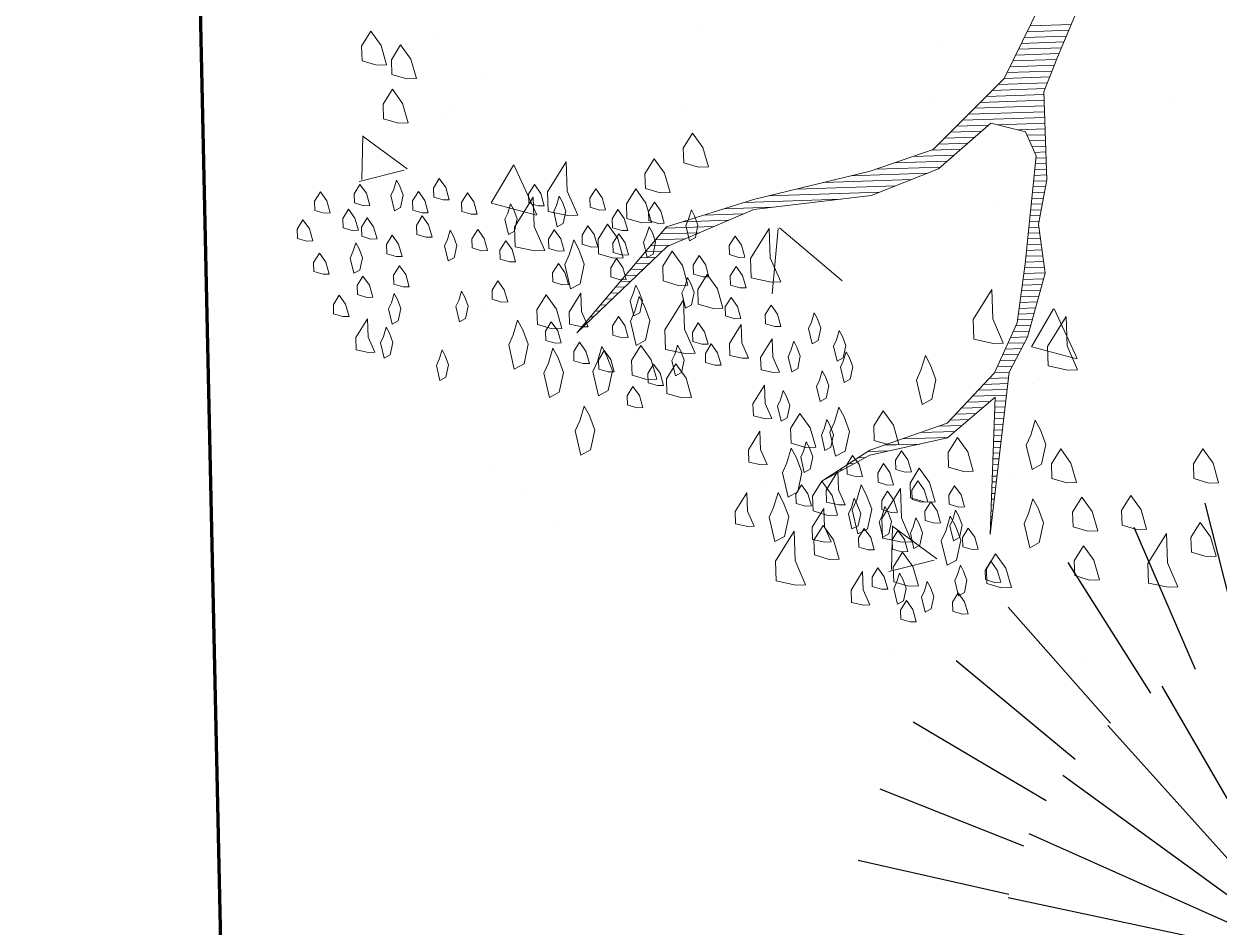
# Model space of a CAD drawing. Header units: millimetres. Extents: x 111 to 1506, y 14 to 566.
# Drawn here: x 221.747 to 223.192, y 186.603 to 187.695 of the extents above; entities that cross this region are included whole.
import ezdxf

# ---------------------------------------------------------------- set-up
doc = ezdxf.new("R2010")
doc.units = ezdxf.units.MM
doc.layers.add('ARBOLES', color=78, linetype='Continuous', lineweight=5)
doc.layers.add('G', color=254, linetype='Continuous', lineweight=5)
doc.layers.add('FURN', color=253, linetype='Continuous')

# ---------------------------------------------------------------- blocks, each defined once
blk = doc.blocks.new('*X16')
at = {"color": 0}
for p, q in [((17.5768, 16.14), (17.6489, 16.14)), ((17.5821, 16.15), (17.6535, 16.15)), ((17.5661, 16.12), (17.6396, 16.12)), ((17.5714, 16.13), (17.6443, 16.13)), ((17.5554, 16.1), (17.6304, 16.1)), ((17.5608, 16.11), (17.635, 16.11)), ((17.5448, 16.08), (17.6216, 16.08)), ((17.5501, 16.09), (17.6259, 16.09)), ((17.5234, 16.05), (17.6088, 16.05)), ((17.5341, 16.06), (17.6131, 16.06)), ((17.5394, 16.07), (17.6174, 16.07)), ((17.502, 16.03), (17.6021, 16.03)), ((17.5127, 16.04), (17.6045, 16.04)), ((17.4806, 16.01), (17.6021, 16.01)), ((17.4913, 16.02), (17.6021, 16.02)), ((17.4591, 15.99), (17.6021, 15.99)), ((17.4698, 16), (17.6021, 16)), ((17.4377, 15.97), (17.4922, 15.97)), ((17.4484, 15.98), (17.5044, 15.98)), ((17.5206, 15.98), (17.6021, 15.98)), ((17.5556, 15.97), (17.6021, 15.97)), ((17.4163, 15.95), (17.4677, 15.95)), ((17.427, 15.96), (17.4799, 15.96)), ((17.5707, 15.96), (17.6021, 15.96)), ((17.5747, 15.95), (17.6021, 15.95)), ((17.3711, 15.93), (17.4433, 15.93)), ((17.4036, 15.94), (17.4555, 15.94)), ((17.5787, 15.94), (17.6021, 15.94)), ((17.5827, 15.93), (17.6021, 15.93)), ((17.3061, 15.91), (17.4188, 15.91)), ((17.3386, 15.92), (17.431, 15.92)), ((17.5832, 15.91), (17.6021, 15.91)), ((17.5846, 15.92), (17.6021, 15.92)), ((17.2149, 15.89), (17.3677, 15.89)), ((17.2629, 15.9), (17.3957, 15.9)), ((17.5805, 15.89), (17.6021, 15.89)), ((17.5819, 15.9), (17.6021, 15.9)), ((17.1189, 15.87), (17.3117, 15.87)), ((17.1669, 15.88), (17.3397, 15.88)), ((17.5778, 15.87), (17.5996, 15.87)), ((17.5791, 15.88), (17.6018, 15.88)), ((17.0401, 15.85), (17.1235, 15.85)), ((17.0761, 15.86), (17.2435, 15.86)), ((17.575, 15.85), (17.5951, 15.85)), ((17.5764, 15.86), (17.5974, 15.86)), ((16.9681, 15.83), (17.0472, 15.83)), ((17.0041, 15.84), (17.0729, 15.84)), ((17.5723, 15.83), (17.5907, 15.83)), ((17.5737, 15.84), (17.5929, 15.84)), ((16.9281, 15.81), (16.9958, 15.81)), ((16.9371, 15.82), (17.0215, 15.82)), ((17.5696, 15.81), (17.5863, 15.81)), ((17.5709, 15.82), (17.5885, 15.82)), ((16.91, 15.79), (16.9444, 15.79)), ((16.919, 15.8), (16.9701, 15.8)), ((17.5669, 15.79), (17.5866, 15.79)), ((17.5682, 15.8), (17.5856, 15.8)), ((16.8829, 15.76), (16.9077, 15.76)), ((16.8919, 15.77), (16.9189, 15.77)), ((16.9009, 15.78), (16.9301, 15.78)), ((17.5628, 15.76), (17.5896, 15.76)), ((17.5641, 15.77), (17.5886, 15.77)), ((17.5655, 15.78), (17.5876, 15.78)), ((16.8648, 15.74), (16.8853, 15.74)), ((16.8738, 15.75), (16.8965, 15.75)), ((17.56, 15.74), (17.5916, 15.74)), ((17.5614, 15.75), (17.5906, 15.75)), ((16.8467, 15.72), (16.863, 15.72)), ((16.8557, 15.73), (16.8742, 15.73)), ((17.5568, 15.72), (17.5936, 15.72)), ((17.5585, 15.73), (17.5926, 15.73)), ((16.8286, 15.7), (16.8406, 15.7)), ((16.8376, 15.71), (16.8518, 15.71)), ((17.5535, 15.7), (17.5875, 15.7)), ((17.5551, 15.71), (17.5906, 15.71)), ((16.8105, 15.68), (16.8183, 15.68)), ((16.8195, 15.69), (16.8295, 15.69)), ((17.5501, 15.68), (17.5814, 15.68)), ((17.5518, 15.69), (17.5844, 15.69)), ((16.7924, 15.66), (16.7959, 15.66)), ((16.8014, 15.67), (16.8071, 15.67)), ((17.5468, 15.66), (17.5752, 15.66)), ((17.5485, 15.67), (17.5783, 15.67)), ((16.7833, 15.65), (16.7848, 15.65)), ((17.5435, 15.64), (17.5691, 15.64)), ((17.5451, 15.65), (17.5721, 15.65)), ((17.5352, 15.62), (17.5629, 15.62)), ((17.5402, 15.63), (17.566, 15.63)), ((17.5252, 15.6), (17.5543, 15.6)), ((17.5302, 15.61), (17.5598, 15.61)), ((17.5152, 15.58), (17.5429, 15.58)), ((17.5202, 15.59), (17.5486, 15.59)), ((17.5052, 15.56), (17.5315, 15.56)), ((17.5102, 15.57), (17.5372, 15.57)), ((17.4903, 15.54), (17.5241, 15.54)), ((17.5002, 15.55), (17.5257, 15.55)), ((17.4703, 15.52), (17.5211, 15.52)), ((17.4803, 15.53), (17.5226, 15.53)), ((17.4403, 15.49), (17.4786, 15.49)), ((17.4503, 15.5), (17.4911, 15.5)), ((17.4603, 15.51), (17.5196, 15.51)), ((17.4988, 15.49), (17.5165, 15.49)), ((17.4996, 15.5), (17.5181, 15.5)), ((17.4203, 15.47), (17.4536, 15.47)), ((17.4303, 15.48), (17.4661, 15.48)), ((17.4974, 15.47), (17.5135, 15.47)), ((17.4981, 15.48), (17.515, 15.48)), ((17.368, 15.45), (17.4286, 15.45)), ((17.4, 15.46), (17.4411, 15.46)), ((17.496, 15.45), (17.5105, 15.45)), ((17.4967, 15.46), (17.512, 15.46)), ((17.304, 15.43), (17.3661, 15.43)), ((17.336, 15.44), (17.4161, 15.44)), ((17.4946, 15.43), (17.5074, 15.43)), ((17.4953, 15.44), (17.509, 15.44)), ((17.2587, 15.41), (17.2717, 15.41)), ((17.2754, 15.42), (17.3128, 15.42)), ((17.4931, 15.41), (17.5044, 15.41)), ((17.4938, 15.42), (17.5059, 15.42)), ((17.2254, 15.39), (17.2317, 15.39)), ((17.242, 15.4), (17.2517, 15.4)), ((17.4917, 15.39), (17.5014, 15.39)), ((17.4924, 15.4), (17.5029, 15.4)), ((17.2087, 15.38), (17.2117, 15.38)), ((17.4903, 15.37), (17.4984, 15.37)), ((17.491, 15.38), (17.4999, 15.38)), ((17.4888, 15.35), (17.4953, 15.35)), ((17.4896, 15.36), (17.4968, 15.36)), ((17.4874, 15.33), (17.4923, 15.33)), ((17.4881, 15.34), (17.4938, 15.34)), ((17.486, 15.31), (17.4893, 15.31)), ((17.4867, 15.32), (17.4908, 15.32)), ((17.4846, 15.29), (17.4862, 15.29)), ((17.4853, 15.3), (17.4877, 15.3)), ((17.4831, 15.27), (17.4832, 15.27)), ((17.4838, 15.28), (17.4847, 15.28))]:
    blk.add_line(p, q, dxfattribs=at)
blk = doc.blocks.new('E1E')
at = {"layer": 'ARBOLES', "ltscale": 0.2}
for p, q in [((96.0598, 59.5667), (96.0598, 59.5667)), ((95.5359, 59.5519), (95.5359, 59.5519)), ((96.122, 59.5391), (96.122, 59.5391)), ((96.1796, 59.5223), (96.1796, 59.5223)), ((95.6009, 59.4784), (95.6009, 59.4784)), ((95.2708, 59.4541), (95.2708, 59.4541)), ((95.5845, 59.4467), (95.5298, 59.4067)), ((95.6045, 59.3832), (95.5819, 59.4428)), ((95.6038, 59.3838), (95.5266, 59.4035)), ((95.7699, 59.3841), (95.7699, 59.3841)), ((95.7975, 59.3971), (95.7975, 59.3971)), ((96.2691, 59.314), (96.2691, 59.314)), ((95.473, 59.2552), (95.473, 59.2552)), ((95.4361, 59.2211), (95.4361, 59.2211)), ((95.857, 59.2206), (95.857, 59.2206)), ((96.5118, 59.2106), (96.4571, 59.1706)), ((96.5318, 59.147), (96.5092, 59.2067)), ((96.3122, 59.1036), (96.2542, 59.1583)), ((96.3217, 59.1674), (96.2544, 59.159)), ((96.3128, 59.1041), (96.322, 59.1672)), ((96.5311, 59.1477), (96.4538, 59.1674)), ((95.9214, 59.0448), (95.8936, 59.1364)), ((95.4933, 59.1143), (95.4933, 59.1143)), ((95.92, 59.0432), (95.8063, 59.0804)), ((96.4334, 59.0761), (96.4334, 59.0761)), ((95.5054, 59.0022), (95.4473, 59.0568)), ((95.5148, 59.066), (95.4476, 59.0575)), ((95.506, 59.0027), (95.5152, 59.0658)), ((96.4248, 59.0542), (96.4248, 59.0542)), ((95.9008, 59.0394), (95.9008, 59.0394)), ((95.9924, 59.0443), (95.9924, 59.0443)), ((96.4042, 59.0005), (96.4042, 59.0005)), ((96.4916, 58.9742), (96.4916, 58.9742)), ((95.8256, 58.9566), (95.8256, 58.9566)), ((96.1089, 58.9342), (96.1089, 58.9342)), ((95.6403, 58.8897), (95.6403, 58.8897)), ((96.1395, 58.8197), (96.1395, 58.8197)), ((95.7844, 58.7923), (95.7844, 58.7923)), ((95.801, 58.7086), (95.801, 58.7086)), ((95.4599, 58.6504), (95.4599, 58.6504))]:
    blk.add_line(p, q, dxfattribs=at)
for points in [[(95.7024, 59.5158), (95.7313, 59.5209), (95.7429, 59.4949), (95.7343, 59.4442), (95.7169, 59.4833), (95.6894, 59.51)], [(95.5281, 59.503), (95.5421, 59.5044), (95.5475, 59.4922), (95.5448, 59.4764), (95.5313, 59.485), (95.52, 59.4994)], [(95.5999, 59.5058), (95.618, 59.509), (95.6252, 59.4927), (95.6198, 59.4611), (95.609, 59.4855), (95.5918, 59.5022)], [(95.5679, 59.4574), (95.5683, 59.4674), (95.5552, 59.4859), (95.5489, 59.4782), (95.5521, 59.4601), (95.5615, 59.4497), (95.5692, 59.4434)], [(95.5259, 59.4533), (95.5263, 59.4633), (95.5132, 59.4818), (95.5069, 59.4741), (95.51, 59.456), (95.5195, 59.4456), (95.5272, 59.4393)], [(95.5846, 59.4746), (95.5986, 59.476), (95.604, 59.4638), (95.6013, 59.448), (95.5877, 59.4565), (95.5764, 59.471)], [(95.7748, 59.4233), (95.7755, 59.4392), (95.7545, 59.4688), (95.7444, 59.4565), (95.7495, 59.4276), (95.7647, 59.411), (95.7769, 59.4009)], [(95.4626, 59.4641), (95.4766, 59.4655), (95.482, 59.4533), (95.4793, 59.4375), (95.4658, 59.4461), (95.4545, 59.4605)], [(95.5499, 59.4557), (95.5723, 59.4579), (95.581, 59.4384), (95.5767, 59.413), (95.555, 59.4268), (95.5369, 59.4499)], [(95.6714, 59.463), (95.6938, 59.4652), (95.7025, 59.4457), (95.6981, 59.4204), (95.6764, 59.4341), (95.6584, 59.4572)], [(95.7992, 59.463), (95.8172, 59.4662), (95.8245, 59.4499), (95.8191, 59.4183), (95.8082, 59.4427), (95.791, 59.4594)], [(96.0834, 59.4127), (96.0842, 59.4286), (96.0632, 59.4582), (96.0531, 59.4459), (96.0581, 59.417), (96.0733, 59.4004), (96.0856, 59.3903)], [(95.4902, 59.4131), (95.4906, 59.423), (95.4775, 59.4416), (95.4712, 59.4339), (95.4744, 59.4158), (95.4839, 59.4054), (95.4916, 59.3991)], [(95.6867, 59.4421), (95.7048, 59.4453), (95.712, 59.4291), (95.7066, 59.3974), (95.6957, 59.4218), (95.6786, 59.4385)], [(96.3065, 59.4064), (96.307, 59.4164), (96.2939, 59.4349), (96.2876, 59.4272), (96.2907, 59.4091), (96.3002, 59.3988), (96.3079, 59.3924)], [(96.3942, 59.4065), (96.3946, 59.4164), (96.3815, 59.435), (96.3752, 59.4273), (96.3784, 59.4092), (96.3879, 59.3988), (96.3956, 59.3925)], [(96.4055, 59.4359), (96.4235, 59.439), (96.4308, 59.4228), (96.4254, 59.3912), (96.4145, 59.4155), (96.3973, 59.4323)], [(95.6244, 59.429), (95.6384, 59.4304), (95.6438, 59.4182), (95.6411, 59.4024), (95.6275, 59.4109), (95.6162, 59.4254)], [(95.4235, 59.4072), (95.4459, 59.4093), (95.4545, 59.3898), (95.4502, 59.3645), (95.4285, 59.3782), (95.4104, 59.4014)], [(95.436, 59.4036), (95.45, 59.4049), (95.4554, 59.3927), (95.4527, 59.3769), (95.4392, 59.3855), (95.4279, 59.4)], [(95.5297, 59.361), (95.5305, 59.3769), (95.5095, 59.4065), (95.4994, 59.3942), (95.5044, 59.3653), (95.5196, 59.3487), (95.5319, 59.3386)], [(95.5761, 59.3734), (95.5765, 59.3833), (95.5634, 59.4019), (95.5571, 59.3942), (95.5602, 59.3761), (95.5697, 59.3657), (95.5774, 59.3594)], [(95.5825, 59.4), (95.6114, 59.4051), (95.623, 59.3791), (95.6143, 59.3285), (95.597, 59.3675), (95.5695, 59.3942)], [(95.5778, 59.4132), (95.5918, 59.4145), (95.5973, 59.4023), (95.5946, 59.3865), (95.581, 59.3951), (95.5697, 59.4095)], [(95.6239, 59.3752), (95.6244, 59.3852), (95.6113, 59.4037), (95.605, 59.396), (95.6081, 59.3779), (95.6176, 59.3676), (95.6253, 59.3612)], [(95.6671, 59.3676), (95.6678, 59.3835), (95.6468, 59.4131), (95.6367, 59.4008), (95.6418, 59.3719), (95.657, 59.3553), (95.6693, 59.3452)], [(95.67, 59.3811), (95.6705, 59.3911), (95.6574, 59.4096), (95.651, 59.4019), (95.6542, 59.3838), (95.6637, 59.3735), (95.6714, 59.3671)], [(95.6974, 59.4045), (95.7198, 59.4066), (95.7285, 59.3871), (95.7242, 59.3618), (95.7025, 59.3755), (95.6844, 59.3987)], [(95.7328, 59.4042), (95.7468, 59.4056), (95.7522, 59.3934), (95.7495, 59.3776), (95.736, 59.3862), (95.7247, 59.4006)], [(95.7813, 59.3561), (95.782, 59.372), (95.761, 59.4016), (95.7509, 59.3893), (95.756, 59.3604), (95.7712, 59.3438), (95.7835, 59.3337)], [(96.4597, 59.4016), (96.4737, 59.4029), (96.4791, 59.3907), (96.4764, 59.3749), (96.4629, 59.3835), (96.4516, 59.398)], [(95.6881, 59.3843), (95.7062, 59.3875), (95.7134, 59.3712), (95.708, 59.3396), (95.6971, 59.364), (95.68, 59.3807)], [(96.1572, 59.352), (96.1579, 59.3679), (96.1369, 59.3975), (96.1268, 59.3852), (96.1319, 59.3563), (96.1471, 59.3397), (96.1594, 59.3296)], [(96.4019, 59.3564), (96.4024, 59.3663), (96.3892, 59.3848), (96.3829, 59.3771), (96.3861, 59.3591), (96.3956, 59.3487), (96.4033, 59.3424)], [(95.4844, 59.3715), (95.4984, 59.3729), (95.5038, 59.3607), (95.5011, 59.3449), (95.4875, 59.3535), (95.4762, 59.3679)], [(95.5268, 59.3417), (95.5273, 59.3517), (95.5142, 59.3702), (95.5079, 59.3625), (95.511, 59.3444), (95.5205, 59.3341), (95.5282, 59.3277)], [(95.6136, 59.3657), (95.6276, 59.3671), (95.633, 59.3549), (95.6303, 59.3391), (95.6167, 59.3477), (95.6054, 59.3621)], [(95.815, 59.3727), (95.8331, 59.3758), (95.8404, 59.3596), (95.835, 59.328), (95.8241, 59.3523), (95.8069, 59.369)], [(96.0138, 59.3638), (96.0278, 59.3651), (96.0333, 59.3529), (96.0306, 59.3371), (96.017, 59.3457), (96.0057, 59.3601)], [(96.0922, 59.323), (96.0929, 59.3389), (96.0719, 59.3686), (96.0618, 59.3563), (96.0669, 59.3274), (96.0821, 59.3107), (96.0944, 59.3006)], [(96.2201, 59.3333), (96.2208, 59.3492), (96.1999, 59.3788), (96.1897, 59.3665), (96.1948, 59.3376), (96.21, 59.321), (96.2223, 59.3108)], [(96.438, 59.3627), (96.452, 59.3641), (96.4575, 59.3519), (96.4548, 59.3361), (96.4412, 59.3446), (96.4299, 59.3591)], [(95.3093, 59.3485), (95.3317, 59.3507), (95.3404, 59.3312), (95.3361, 59.3059), (95.3144, 59.3196), (95.2963, 59.3427)], [(95.5494, 59.3567), (95.5634, 59.358), (95.5689, 59.3458), (95.5662, 59.33), (95.5526, 59.3386), (95.5413, 59.353)], [(95.7654, 59.3311), (95.7658, 59.341), (95.7527, 59.3595), (95.7464, 59.3518), (95.7496, 59.3338), (95.7591, 59.3234), (95.7667, 59.3171)], [(96.5094, 59.3555), (96.5234, 59.3569), (96.5289, 59.3447), (96.5262, 59.3289), (96.5126, 59.3375), (96.5013, 59.3519)], [(95.4279, 59.2922), (95.4286, 59.3081), (95.4076, 59.3377), (95.3975, 59.3255), (95.4026, 59.2965), (95.4178, 59.2799), (95.4301, 59.2698)], [(95.5731, 59.3335), (95.5955, 59.3357), (95.6042, 59.3162), (95.5999, 59.2909), (95.5782, 59.3046), (95.5601, 59.3277)], [(95.5783, 59.3355), (95.5923, 59.3368), (95.5978, 59.3246), (95.5951, 59.3088), (95.5815, 59.3174), (95.5702, 59.3318)], [(95.6339, 59.331), (95.6479, 59.3323), (95.6534, 59.3201), (95.6507, 59.3043), (95.6371, 59.3129), (95.6258, 59.3274)], [(95.68, 59.3369), (95.694, 59.3382), (95.6994, 59.3261), (95.6967, 59.3102), (95.6832, 59.3188), (95.6719, 59.3333)], [(96.0721, 59.3313), (96.0861, 59.3326), (96.0916, 59.3205), (96.0889, 59.3046), (96.0753, 59.3132), (96.064, 59.3277)], [(96.1101, 59.3336), (96.1241, 59.3349), (96.1295, 59.3227), (96.1268, 59.3069), (96.1133, 59.3155), (96.1019, 59.3299)], [(96.3125, 59.3165), (96.3129, 59.3265), (96.2998, 59.345), (96.2935, 59.3373), (96.2967, 59.3192), (96.3062, 59.3089), (96.3138, 59.3025)], [(96.3947, 59.3288), (96.4087, 59.3302), (96.4141, 59.318), (96.4114, 59.3022), (96.3979, 59.3107), (96.3866, 59.3252)], [(96.4815, 59.309), (96.4819, 59.3189), (96.4688, 59.3374), (96.4625, 59.3297), (96.4656, 59.3117), (96.4751, 59.3013), (96.4828, 59.295)], [(95.1994, 59.3152), (95.2283, 59.3203), (95.2399, 59.2943), (95.2313, 59.2436), (95.2139, 59.2827), (95.1864, 59.3094)], [(95.5259, 59.3219), (95.54, 59.3232), (95.5454, 59.311), (95.5427, 59.2952), (95.5291, 59.3038), (95.5178, 59.3182)], [(95.7394, 59.2751), (95.7402, 59.291), (95.7192, 59.3206), (95.7091, 59.3083), (95.7141, 59.2794), (95.7293, 59.2628), (95.7416, 59.2527)], [(95.7496, 59.2899), (95.75, 59.2999), (95.7369, 59.3184), (95.7306, 59.3107), (95.7338, 59.2926), (95.7433, 59.2823), (95.751, 59.2759)], [(95.764, 59.325), (95.7864, 59.3272), (95.7951, 59.3077), (95.7908, 59.2824), (95.7691, 59.2961), (95.751, 59.3192)], [(95.9584, 59.3258), (95.9809, 59.328), (95.9895, 59.3085), (95.9852, 59.2832), (95.9635, 59.2969), (95.9454, 59.3201)], [(95.998, 59.3226), (96.0121, 59.324), (96.0175, 59.3118), (96.0148, 59.296), (96.0012, 59.3046), (95.9899, 59.319)], [(96.0156, 59.3201), (96.038, 59.3223), (96.0467, 59.3028), (96.0423, 59.2775), (96.0206, 59.2912), (96.0025, 59.3143)], [(96.1593, 59.3214), (96.1733, 59.3228), (96.1788, 59.3106), (96.1761, 59.2948), (96.1625, 59.3033), (96.1512, 59.3178)], [(96.5497, 59.3199), (96.5637, 59.3212), (96.5691, 59.309), (96.5664, 59.2932), (96.5528, 59.3018), (96.5415, 59.3162)], [(95.6168, 59.3039), (95.6308, 59.3052), (95.6362, 59.293), (95.6335, 59.2772), (95.6199, 59.2858), (95.6086, 59.3002)], [(95.8246, 59.2746), (95.825, 59.2846), (95.8119, 59.3031), (95.8056, 59.2954), (95.8088, 59.2773), (95.8183, 59.267), (95.826, 59.2606)], [(95.8341, 59.3081), (95.8521, 59.3112), (95.8594, 59.295), (95.854, 59.2634), (95.8431, 59.2878), (95.8259, 59.3045)], [(95.9918, 59.2711), (95.9922, 59.2811), (95.9791, 59.2996), (95.9728, 59.2919), (95.9759, 59.2738), (95.9854, 59.2635), (95.9931, 59.2571)], [(96.171, 59.3036), (96.1934, 59.3058), (96.2021, 59.2863), (96.1978, 59.261), (96.1761, 59.2747), (96.158, 59.2978)], [(96.2538, 59.2953), (96.2678, 59.2966), (96.2732, 59.2844), (96.2705, 59.2686), (96.2569, 59.2772), (96.2456, 59.2916)], [(95.3382, 59.2835), (95.3606, 59.2857), (95.3693, 59.2662), (95.365, 59.2409), (95.3433, 59.2546), (95.3252, 59.2777)], [(95.6534, 59.2758), (95.6758, 59.2779), (95.6845, 59.2584), (95.6802, 59.2331), (95.6585, 59.2468), (95.6404, 59.27)], [(96.0691, 59.2348), (96.0698, 59.2507), (96.0488, 59.2804), (96.0387, 59.2681), (96.0438, 59.2392), (96.059, 59.2225), (96.0713, 59.2124)], [(96.0717, 59.2775), (96.0857, 59.2789), (96.0912, 59.2667), (96.0885, 59.2509), (96.0749, 59.2594), (96.0636, 59.2739)], [(96.1318, 59.2848), (96.1499, 59.288), (96.1571, 59.2717), (96.1517, 59.2401), (96.1408, 59.2645), (96.1237, 59.2812)], [(96.4209, 59.2918), (96.4349, 59.2931), (96.4404, 59.2809), (96.4377, 59.2651), (96.4241, 59.2737), (96.4128, 59.2881)], [(96.4643, 59.2819), (96.4783, 59.2832), (96.4837, 59.271), (96.481, 59.2552), (96.4675, 59.2638), (96.4562, 59.2782)], [(96.4941, 59.2805), (96.5081, 59.2819), (96.5136, 59.2697), (96.5109, 59.2539), (96.4973, 59.2625), (96.486, 59.2769)], [(95.5385, 59.2713), (95.5609, 59.2735), (95.5696, 59.254), (95.5653, 59.2287), (95.5436, 59.2424), (95.5255, 59.2655)], [(95.9317, 59.2639), (95.9457, 59.2652), (95.9511, 59.253), (95.9484, 59.2372), (95.9349, 59.2458), (95.9236, 59.2602)], [(95.978, 59.2644), (96.0069, 59.2695), (96.0185, 59.2435), (96.0099, 59.1929), (95.9925, 59.2319), (95.965, 59.2586)], [(96.3609, 59.2407), (96.3613, 59.2506), (96.3482, 59.2691), (96.3419, 59.2614), (96.3451, 59.2434), (96.3546, 59.233), (96.3622, 59.2267)], [(96.5416, 59.2724), (96.5556, 59.2738), (96.561, 59.2616), (96.5583, 59.2458), (96.5447, 59.2544), (96.5334, 59.2688)], [(95.1648, 59.253), (95.1872, 59.2552), (95.1959, 59.2357), (95.1915, 59.2104), (95.1698, 59.2241), (95.1518, 59.2472)], [(95.2732, 59.2545), (95.2956, 59.2567), (95.3043, 59.2372), (95.3, 59.2119), (95.2783, 59.2256), (95.2602, 59.2487)], [(95.7826, 59.2267), (95.7831, 59.2367), (95.77, 59.2552), (95.7636, 59.2475), (95.7668, 59.2294), (95.7763, 59.219), (95.784, 59.2127)], [(95.849, 59.2417), (95.8671, 59.2448), (95.8743, 59.2286), (95.8689, 59.197), (95.8581, 59.2213), (95.8409, 59.2381)], [(95.8987, 59.2394), (95.9168, 59.2426), (95.924, 59.2264), (95.9186, 59.1947), (95.9078, 59.2191), (95.8906, 59.2358)], [(95.9606, 59.2427), (95.9746, 59.244), (95.98, 59.2318), (95.9773, 59.216), (95.9638, 59.2246), (95.9525, 59.239)], [(96.3911, 59.2493), (96.4051, 59.2506), (96.4106, 59.2385), (96.4079, 59.2226), (96.3943, 59.2312), (96.383, 59.2457)], [(95.3932, 59.23), (95.4156, 59.2322), (95.4243, 59.2127), (95.42, 59.1874), (95.3983, 59.2011), (95.3802, 59.2242)], [(95.4677, 59.1853), (95.4684, 59.2012), (95.4474, 59.2308), (95.4373, 59.2185), (95.4424, 59.1896), (95.4576, 59.173), (95.4699, 59.1629)], [(95.8373, 59.2024), (95.8377, 59.2123), (95.8246, 59.2308), (95.8183, 59.2231), (95.8215, 59.2051), (95.831, 59.1947), (95.8387, 59.1884)], [(96.0808, 59.2134), (96.0812, 59.2233), (96.0681, 59.2418), (96.0618, 59.2341), (96.065, 59.2161), (96.0745, 59.2057), (96.0822, 59.1994)], [(96.1884, 59.1944), (96.1891, 59.2103), (96.1681, 59.24), (96.158, 59.2277), (96.1631, 59.1988), (96.1783, 59.1821), (96.1906, 59.172)], [(96.1815, 59.2387), (96.1955, 59.2401), (96.201, 59.2279), (96.1983, 59.2121), (96.1847, 59.2207), (96.1734, 59.2351)], [(96.2651, 59.237), (96.2791, 59.2384), (96.2845, 59.2262), (96.2818, 59.2104), (96.2683, 59.2189), (96.257, 59.2334)], [(96.3089, 59.237), (96.3229, 59.2384), (96.3284, 59.2262), (96.3257, 59.2104), (96.3121, 59.219), (96.3008, 59.2334)], [(96.4607, 59.2023), (96.4612, 59.2123), (96.4481, 59.2308), (96.4418, 59.2231), (96.4449, 59.205), (96.4544, 59.1947), (96.4621, 59.1883)], [(96.4923, 59.2408), (96.5063, 59.2421), (96.5118, 59.2299), (96.5091, 59.2141), (96.4955, 59.2227), (96.4842, 59.2371)], [(95.761, 59.1879), (95.7614, 59.1978), (95.7483, 59.2163), (95.742, 59.2086), (95.7452, 59.1906), (95.7546, 59.1802), (95.7623, 59.1738)], [(96.2368, 59.2082), (96.2658, 59.2133), (96.2773, 59.1873), (96.2687, 59.1367), (96.2513, 59.1757), (96.2238, 59.2024)], [(96.4097, 59.2186), (96.4237, 59.2199), (96.4291, 59.2077), (96.4264, 59.1919), (96.4129, 59.2005), (96.4016, 59.215)], [(95.6513, 59.1579), (95.652, 59.1738), (95.6311, 59.2034), (95.621, 59.1911), (95.626, 59.1622), (95.6412, 59.1456), (95.6535, 59.1355)], [(95.7818, 59.163), (95.7822, 59.173), (95.7691, 59.1915), (95.7628, 59.1838), (95.766, 59.1657), (95.7754, 59.1553), (95.7831, 59.149)], [(95.9304, 59.1902), (95.9444, 59.1916), (95.9498, 59.1794), (95.9471, 59.1636), (95.9336, 59.1722), (95.9222, 59.1866)], [(95.965, 59.1885), (95.9875, 59.1907), (95.9961, 59.1712), (95.9918, 59.1459), (95.9701, 59.1596), (95.952, 59.1827)], [(96.0153, 59.1745), (96.0158, 59.1844), (96.0027, 59.2029), (95.9963, 59.1952), (95.9995, 59.1772), (96.009, 59.1668), (96.0167, 59.1605)], [(96.1061, 59.2003), (96.1201, 59.2017), (96.1255, 59.1895), (96.1228, 59.1736), (96.1093, 59.1822), (96.098, 59.1967)], [(96.2055, 59.1958), (96.2195, 59.1972), (96.2249, 59.185), (96.2222, 59.1692), (96.2087, 59.1778), (96.1974, 59.1922)], [(96.2941, 59.172), (96.2945, 59.1819), (96.2814, 59.2004), (96.2751, 59.1927), (96.2783, 59.1747), (96.2877, 59.1643), (96.2954, 59.158)], [(96.3428, 59.1937), (96.3568, 59.195), (96.3623, 59.1828), (96.3596, 59.167), (96.346, 59.1756), (96.3347, 59.1901)], [(96.3885, 59.1896), (96.4025, 59.191), (96.4079, 59.1788), (96.4052, 59.163), (96.3916, 59.1716), (96.3803, 59.186)], [(95.8251, 59.1531), (95.8256, 59.163), (95.8125, 59.1816), (95.8062, 59.1739), (95.8093, 59.1558), (95.8188, 59.1454), (95.8265, 59.1391)], [(95.8721, 59.1789), (95.8861, 59.1803), (95.8915, 59.1681), (95.8888, 59.1522), (95.8753, 59.1608), (95.864, 59.1753)], [(96.0251, 59.1763), (96.0475, 59.1784), (96.0562, 59.1589), (96.0518, 59.1336), (96.0301, 59.1473), (96.012, 59.1705)], [(96.127, 59.1749), (96.1494, 59.1771), (96.1581, 59.1575), (96.1538, 59.1322), (96.1321, 59.146), (96.114, 59.1691)], [(96.1626, 59.1719), (96.1766, 59.1732), (96.182, 59.161), (96.1793, 59.1452), (96.1658, 59.1538), (96.1545, 59.1682)], [(96.0949, 59.1271), (96.0953, 59.137), (96.0822, 59.1555), (96.0759, 59.1479), (96.0791, 59.1298), (96.0885, 59.1194), (96.0962, 59.1131)], [(96.1165, 59.166), (96.1305, 59.1673), (96.136, 59.1551), (96.1333, 59.1393), (96.1197, 59.1479), (96.1084, 59.1623)], [(96.2326, 59.1349), (96.2331, 59.1448), (96.22, 59.1633), (96.2137, 59.1556), (96.2168, 59.1376), (96.2263, 59.1272), (96.234, 59.1209)], [(95.2017, 59.1525), (95.2241, 59.1547), (95.2328, 59.1352), (95.2285, 59.1099), (95.2068, 59.1236), (95.1887, 59.1468)], [(95.9403, 59.146), (95.9544, 59.1473), (95.9598, 59.1351), (95.9571, 59.1193), (95.9435, 59.1279), (95.9322, 59.1423)], [(95.9964, 59.1514), (96.0104, 59.1528), (96.0158, 59.1406), (96.0131, 59.1248), (95.9995, 59.1334), (95.9882, 59.1478)], [(96.2116, 59.1424), (96.2405, 59.1475), (96.2521, 59.1215), (96.2434, 59.0709), (96.2261, 59.1099), (96.1986, 59.1366)], [(96.257, 59.1457), (96.271, 59.1471), (96.2765, 59.1349), (96.2738, 59.1191), (96.2602, 59.1277), (96.2489, 59.1421)], [(95.9015, 59.1212), (95.9304, 59.1263), (95.942, 59.1003), (95.9333, 59.0497), (95.916, 59.0887), (95.8885, 59.1154)], [(96.131, 59.1334), (96.145, 59.1348), (96.1504, 59.1226), (96.1477, 59.1068), (96.1342, 59.1154), (96.1229, 59.1298)], [(95.9584, 59.1053), (95.9725, 59.1067), (95.9779, 59.0945), (95.9752, 59.0787), (95.9616, 59.0872), (95.9503, 59.1017)], [(96.047, 59.0814), (96.0475, 59.0914), (96.0343, 59.1099), (96.028, 59.1022), (96.0312, 59.0841), (96.0407, 59.0737), (96.0484, 59.0674)], [(96.0858, 59.1036), (96.0999, 59.105), (96.1053, 59.0928), (96.1026, 59.077), (96.089, 59.0855), (96.0777, 59.1)], [(96.1082, 59.112), (96.1306, 59.1142), (96.1393, 59.0946), (96.135, 59.0693), (96.1133, 59.0831), (96.0952, 59.1062)], [(96.1721, 59.1177), (96.1861, 59.119), (96.1916, 59.1068), (96.1889, 59.091), (96.1753, 59.0996), (96.164, 59.114)], [(96.4906, 59.1108), (96.5131, 59.113), (96.5217, 59.0935), (96.5174, 59.0682), (96.4957, 59.0819), (96.4776, 59.105)], [(95.5683, 59.082), (95.5972, 59.087), (95.6088, 59.061), (95.6001, 59.0104), (95.5827, 59.0494), (95.5553, 59.0762)], [(95.4533, 59.0775), (95.4822, 59.0826), (95.4938, 59.0566), (95.4852, 59.006), (95.4678, 59.045), (95.4403, 59.0717)], [(96.0996, 59.0614), (96.122, 59.0635), (96.1307, 59.044), (96.1264, 59.0187), (96.1047, 59.0324), (96.0866, 59.0556)], [(96.5037, 59.0465), (96.5261, 59.0486), (96.5348, 59.0291), (96.5305, 59.0038), (96.5088, 59.0176), (96.4907, 59.0407)], [(96.5514, 59.0443), (96.5738, 59.0465), (96.5825, 59.027), (96.5782, 59.0017), (96.5565, 59.0154), (96.5384, 59.0385)], [(96.062, 59.0057), (96.0845, 59.0079), (96.0931, 58.9883), (96.0888, 58.963), (96.0671, 58.9768), (96.049, 58.9999)]]:
    blk.add_lwpolyline(points, close=True, dxfattribs=at)
blk.add_lwpolyline([(95.69, 58.5984), (95.6986, 58.7192), (95.7556, 58.8537), (95.8286, 58.9173), (95.9702, 59.0193), (96.0728, 59.104), (96.1356, 59.2956), (96.0612, 59.13), (95.9644, 59.0324), (95.8141, 58.9498), (95.7376, 58.8768), (95.6921, 58.7864), (95.6408, 58.7791), (95.6133, 58.8058), (95.5691, 58.9576), (95.5473, 59.0415), (95.5509, 59.121), (95.587, 59.215), (95.6765, 59.2938), (95.7242, 59.3618), (95.6736, 59.3003), (95.5783, 59.2345), (95.5364, 59.1535), (95.4683, 59.3414), (95.5314, 59.1123), (95.5256, 59.0552), (95.5373, 58.959), (95.5727, 58.8969), (95.5858, 58.8326), (95.6147, 58.7675), (95.6379, 58.7155), (95.6387, 58.6613), (95.6373, 58.5593)], dxfattribs=at)
at = {"layer": 'ARBOLES', "ltscale": 0.2, "xscale": 0.8372139817761642, "yscale": 0.8372139817761642, "zscale": 0.8372139817761642, "rotation": 204.0028523145856}
blk.add_blockref('*X16', (103.6395, 76.9735), dxfattribs=at)
blk = doc.blocks.new('abri')
at = {"layer": 'FURN', "color": 62}
for q in [(1541.7086, 14.1466), (1541.793, 14.094), (1541.8865, 14.06), (1541.985, 14.0463), (1542.0842, 14.0533)]:
    blk.add_line((1542.0012, 14.5218), q, dxfattribs=at)
at = {"layer": 'FURN'}
for p, q in [((1541.6184, 14.2392), (1541.4347, 14.1036)), ((1541.6673, 14.1828), (1541.5071, 14.0201)), ((1541.7245, 14.1348), (1541.5916, 13.949)), ((1541.7884, 14.0962), (1541.6863, 13.892)), ((1541.8576, 14.0682), (1541.7887, 13.8505)), ((1541.9303, 14.0513), (1541.8963, 13.8255)), ((1542.0048, 14.046), (1542.0066, 13.8176)), ((1542.0792, 14.0524), (1542.1166, 13.8272))]:
    blk.add_line(p, q, dxfattribs=at)

msp = doc.modelspace()

# ---------------------------------------------------------------- hatches: boundary and pattern name
at = {"layer": 'G', "lineweight": 100, "ltscale": 1000}
h = msp.add_hatch(dxfattribs=at)
h.set_pattern_fill('AR-HBONE', color=256, scale=0.046, angle=-22.08523, style=0)
h.set_pattern_definition([(22.914772, (777.23143, 1670.63463), (0.097837146, 0.241122153), [0.552, -0.184]), (112.914772, (777.40091, 1670.70627), (0.097837146, 0.241122153), [0.552, -0.184])])
edge = h.paths.add_edge_path()
edge.add_line((221.74739, 201.07699), (222.24177, 203.56684))
edge.add_line((222.24177, 203.56684), (283.25265, 176.18215))
edge.add_line((283.25265, 176.18215), (282.61554, 174.27589))
edge.add_line((282.61554, 174.27589), (222.04443, 201.46319))

# ---------------------------------------------------------------- linework, layer by layer
at = {"lineweight": 100, "ltscale": 1000}
msp.add_line((221.89512, 190.72936), (222.09585, 181.48479), dxfattribs=at)

# ---------------------------------------------------------------- block references
at = {"lineweight": 100, "xscale": 0.8182511777390739, "yscale": 0.8182511777390739, "zscale": 0.8182511777390739, "rotation": 247.9147716791316}
msp.add_blockref('abri', (686.70467, 1360.18921), dxfattribs=at)
at = {"layer": 'ARBOLES', "color": 0, "xscale": 0.8310831642732954, "yscale": 0.8310831642732954, "zscale": 0.8310831642732954, "rotation": 157.9147716791316}
msp.add_blockref('E1E', (314.97842, 202.94512), dxfattribs=at)

doc.saveas('drawing.dxf')
